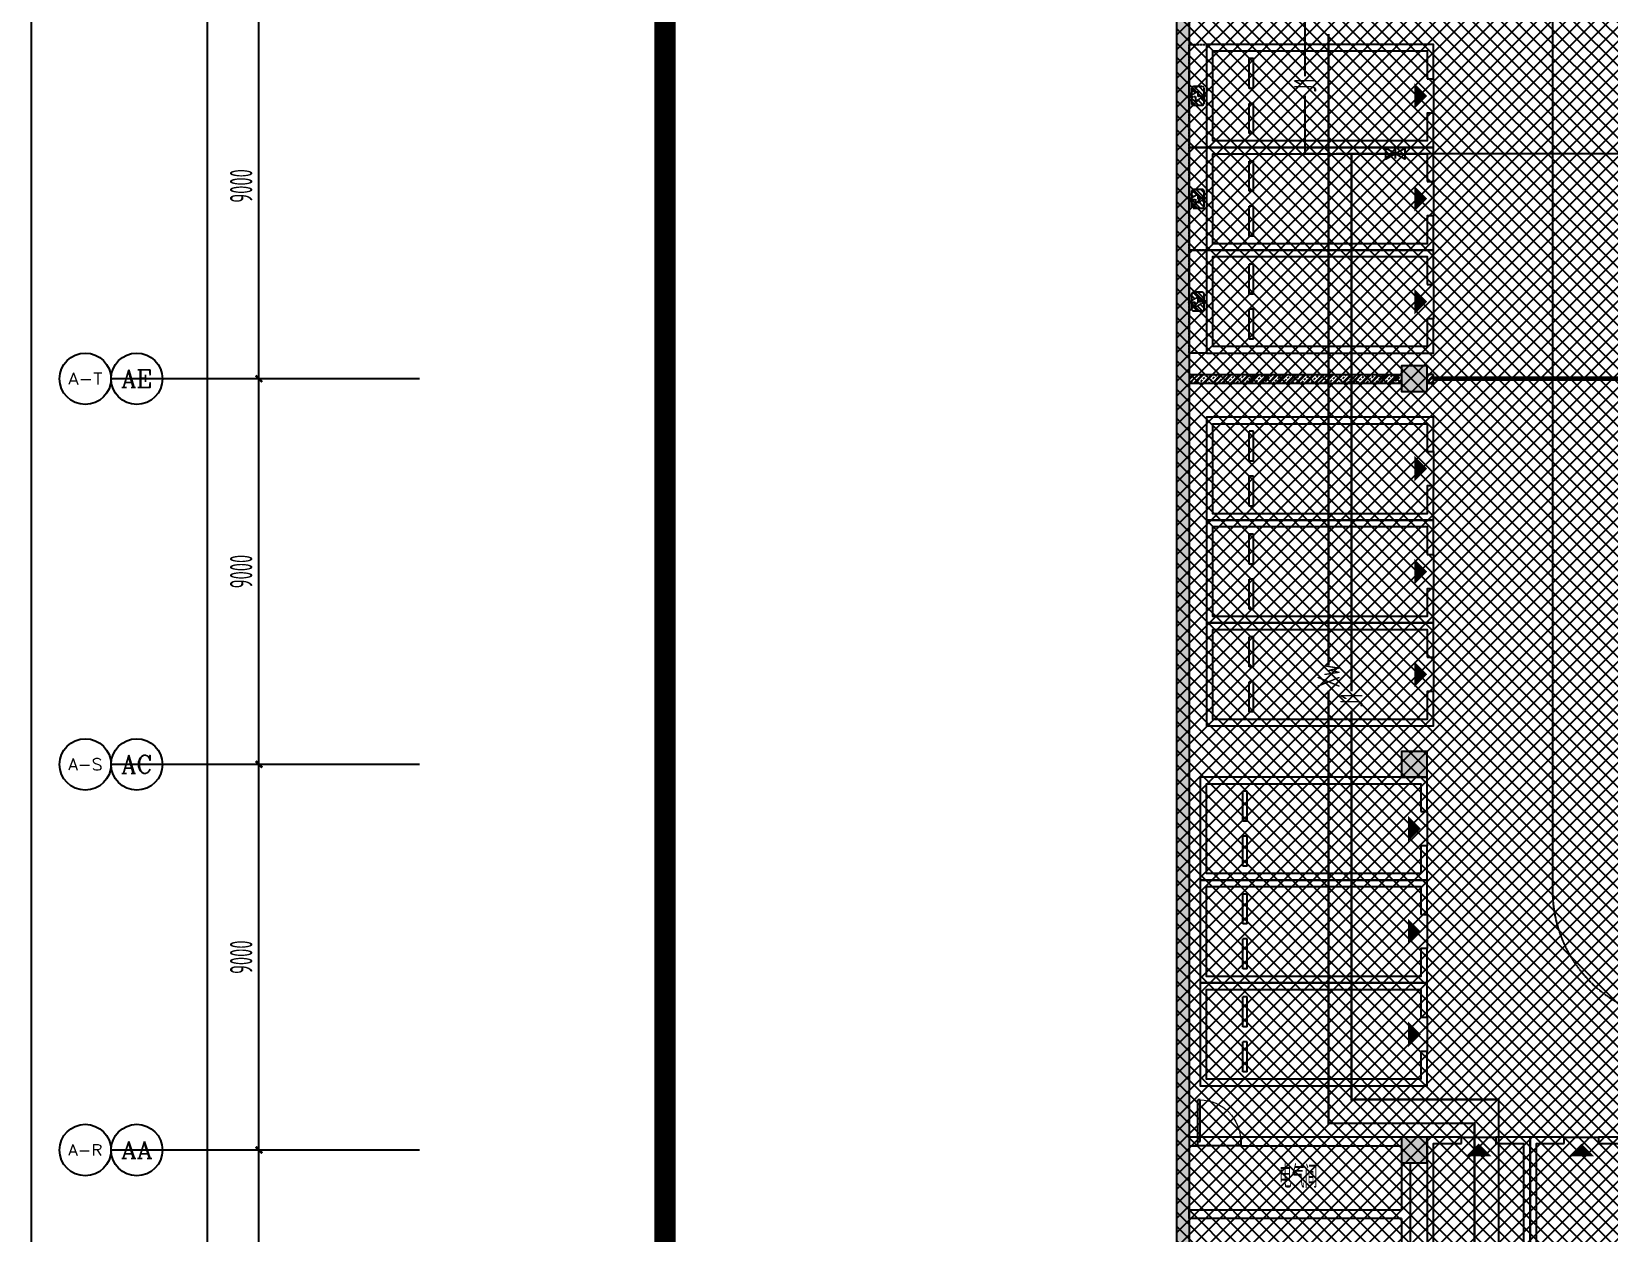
# Model space of a CAD drawing. Extents: x -2120532 to 1934524, y -1331911 to 424203.
# Drawn here: x -122172 to -85379, y -240185 to -212157 of the extents above; entities that cross this region are included whole.
import ezdxf
from ezdxf.enums import TextEntityAlignment as Align

# ---------------------------------------------------------------- set-up
doc = ezdxf.new("R2010")
doc.units = 0
doc.header["$LTSCALE"] = 10
for name, pattern in [('__DASH', [0.35, 0.25, -0.1]), ('ACAD_ISO05W100', [34, 24, -3, 0.5, -3, 0.5, -3]), ('DASH', [0.35, 0.25, -0.1])]:
    doc.linetypes.add(name, pattern=pattern)
for name, color, linetype in [('00-停车位', 67, 'Continuous'), ('A-COLUMN', 8, 'Continuous'), ('A-PUB_HATCH', 8, 'Continuous'), ('A-PUB_TITLE', 4, 'Continuous'), ('A-REDLINE', 1, 'ACAD_ISO05W100'), ('A-ROOM_NAME', 23, 'Continuous'), ('A-WALL', 2, 'Continuous'), ('AXIS', 3, 'Continuous'), ('AXIS_TEXT', 7, 'Continuous'), ('car', 252, 'Continuous'), ('DOOR_FIRE', 8, 'Continuous'), ('PUB_HATCH', 8, 'Continuous'), ('W-PIPE-消防中', 1, 'Continuous'), ('W-PIPE-给水', 3, 'Continuous'), ('W-TEXT_消防', 7, 'Continuous'), ('W-TEXT_给水', 7, 'Continuous'), ('W-VALVE_给水', 7, 'Continuous'), ('WINDOW', 8, 'Continuous'), ('画水辅助', 6, 'Continuous'), ('车行线', 4, 'Continuous')]:
    doc.layers.add(name, color=color, linetype=linetype)
doc.styles.add('8B2_02', font='tssdeng.shx', dxfattribs={"width": 0.6, "bigfont": 'TSSDCHN.shx'})
doc.styles.add('_TCH_AXIS', font='COMPLEX', dxfattribs={"bigfont": 'GBCBIG'})
doc.styles.add('COMPLEX', font='COMPLEX.shx', dxfattribs={"width": 0.65})
doc.styles.add('STANDARD_T3', font='TSSDENG.shx', dxfattribs={"width": 0.56, "bigfont": 'TSSDCHN.shx'})
doc.dimstyles.new('_TCH_ARCH&&150', dxfattribs={"dimtxt": 525, "dimasz": 150, "dimexe": 375, "dimexo": 450, "dimgap": 150, "dimtad": 1, "dimdec": 0, "dimzin": 0, "dimdsep": 46, "dimtxsty": 'STANDARD_T3', "dimblk": 'ARCHTICK', "dimcen": 0.09, "dimclrt": 7, "dimazin": 2, "dimtfac": 1, "dimtdec": 0, "dimtix": 1, "dimtmove": 2, "dimatfit": 3, "dimfxl": 0, "dimtolj": 1, "dimtzin": 0, "dimarcsym": 0})
pattern_1 = [(45, (27.5, 1e-10), (-108.18734, 108.18734), []), (45, (55.78, 1e-10), (-108.18734, 108.18734), []), (45, (149.83, 1e-10), (-108.18734, 108.18734), [52.5, -30])]

# ---------------------------------------------------------------- blocks, each defined once
blk = doc.blocks.new('车位2400x5300')
at = {"layer": '00-停车位', "color": 251}
for p, q in [((-875, -1000), (-175, -1000)), ((-875, -1100), (-875, -1000)), ((-875, -1100), (-175, -1100)), ((-175, -1100), (-175, -1000)), ((175, -1000), (875, -1000)), ((175, -1100), (175, -1000)), ((175, -1100), (875, -1100)), ((875, -1100), (875, -1000)), ((400, -5300), (-400, -5300))]:
    blk.add_line(p, q, dxfattribs=at)
blk.add_lwpolyline([(400, -5150), (400, -5300), (1200, -5300), (1200, 0), (-1200, 0), (-1200, -5300), (-400, -5300), (-400, -5150), (-1050, -5150), (-1050, -150), (1050, -150), (1050, -5150), (400, -5150)], dxfattribs=at)
blk.add_lwpolyline([(0, -5150, 0, 600, 0), (0, -4850, 600, 600, 0)], format="xyseb", dxfattribs=at)
blk = doc.blocks.new('A$C2EF10B80')
at = {"layer": 'A-PUB_HATCH'}
h = blk.add_hatch(dxfattribs=at)
h.set_pattern_fill('ANSI31', color=256, scale=50, angle=-16.4434)
h.set_pattern_definition([(45, (6188.46, 7099.97), (-56.1266, 56.1266), [])])
h.paths.add_polyline_path([(-983, -100, 0.414214), (-1033, -50), (-1184, -50), (-1091, -207), (-1210, -207), (-1204, -250), (-983, -250)])
h.paths.add_polyline_path([(-983, -250), (-1204, -250), (-1190, -350), (-1033, -350, 0.414213), (-983, -300)])
h.paths.add_polyline_path([(-1262, -250), (-1417, -250), (-1417, -300, 0.414215), (-1367, -350), (-1207, -350)])
h.paths.add_polyline_path([(-1221, -50), (-1367, -50, 0.414214), (-1417, -100), (-1417, -250), (-1262, -250), (-1320, -146), (-1212, -146)])
at = {"layer": 'car', "linetype": 'DASH', "ltscale": 0.5}
blk.add_line((-1367, -350), (-1033, -350), dxfattribs=at)
at = {"layer": 'car', "linetype": 'DASH'}
blk.add_lwpolyline([(-2400, 0), (0, 0), (0, -400), (-2400, -400)], close=True, dxfattribs=at)
at = {"layer": 'car', "linetype": 'DASH', "ltscale": 0.5}
blk.add_lwpolyline([(-1320, -146), (-1185, -390), (-1210, -207), (-1091, -207), (-1227, 23), (-1212, -146)], close=True, dxfattribs=at)
for points in [[(-1367, -50, 0.414214), (-1417, -100), (-1417, -300)], [(-1033, -350, 0.414214), (-983, -300), (-983, -100, 0.414214), (-1033, -50), (-1367, -50)]]:
    blk.add_lwpolyline(points, format="xyb", dxfattribs=at)
at = {"layer": 'car', "linetype": 'DASH'}
blk.add_arc((-1367, -300), 50, 180, 270, dxfattribs=at)
blk = doc.blocks.new('A$C77CA03F4')
at = {"rotation": 16.44344089606073}
for p in [(6792, 2422), (4490, 1742), (2189, 1063)]:
    blk.add_blockref('A$C2EF10B80', p, dxfattribs=at)
blk = doc.blocks.new('_ArchTick')
at = {"color": 0, "linetype": 'ByBlock', "const_width": 0.4}
blk.add_lwpolyline([(-0.5, -0.5), (0.5, 0.5)], dxfattribs=at)
blk = doc.blocks.new('*D221')
at = {"layer": 'AXIS', "color": 0, "lineweight": -2, "transparency": 16777216}
for p, q in [((-113567, -238260), (-117242, -238260)), ((-116867, -247260), (-116867, -238260)), ((-113567, -247260), (-117242, -247260))]:
    blk.add_line(p, q, dxfattribs=at)
at = {"layer": 'Defpoints', "color": 0, "transparency": 16777216}
for p in [(-116867, -238260), (-113117, -238260), (-113117, -247260)]:
    blk.add_point(p, dxfattribs=at)
at = {"layer": 'AXIS', "color": 0, "lineweight": -2, "transparency": 16777216, "xscale": 150, "yscale": 150, "zscale": 150}
for p, rotation in [((-116867, -238260), 90), ((-116867, -247260), 270)]:
    blk.add_blockref('_ArchTick', p, dxfattribs=dict(at, rotation=rotation))
at = {"layer": 'AXIS', "color": 7, "transparency": 16777216, "insert": (-117280, -242760), "char_height": 525, "attachment_point": 5, "rotation": 90, "style": 'STANDARD_T3'}
blk.add_mtext('\\A1;9000', dxfattribs=at)
blk = doc.blocks.new('*D222')
at = {"layer": 'AXIS', "color": 0, "lineweight": -2, "transparency": 16777216}
for p, q in [((-113567, -229260), (-117242, -229260)), ((-116867, -238260), (-116867, -229260)), ((-113567, -238260), (-117242, -238260))]:
    blk.add_line(p, q, dxfattribs=at)
at = {"layer": 'Defpoints', "color": 0, "transparency": 16777216}
for p in [(-116867, -229260), (-113117, -229260), (-113117, -238260)]:
    blk.add_point(p, dxfattribs=at)
at = {"layer": 'AXIS', "color": 0, "lineweight": -2, "transparency": 16777216, "xscale": 150, "yscale": 150, "zscale": 150}
for p, rotation in [((-116867, -229260), 90), ((-116867, -238260), 270)]:
    blk.add_blockref('_ArchTick', p, dxfattribs=dict(at, rotation=rotation))
at = {"layer": 'AXIS', "color": 7, "transparency": 16777216, "insert": (-117280, -233760), "char_height": 525, "attachment_point": 5, "rotation": 90, "style": 'STANDARD_T3'}
blk.add_mtext('\\A1;9000', dxfattribs=at)
blk = doc.blocks.new('*D223')
at = {"layer": 'AXIS', "color": 0, "lineweight": -2, "transparency": 16777216}
for p, q in [((-113567, -220260), (-117242, -220260)), ((-116867, -229260), (-116867, -220260)), ((-113567, -229260), (-117242, -229260))]:
    blk.add_line(p, q, dxfattribs=at)
at = {"layer": 'Defpoints', "color": 0, "transparency": 16777216}
for p in [(-116867, -220260), (-113117, -220260), (-113117, -229260)]:
    blk.add_point(p, dxfattribs=at)
at = {"layer": 'AXIS', "color": 0, "lineweight": -2, "transparency": 16777216, "xscale": 150, "yscale": 150, "zscale": 150}
for p, rotation in [((-116867, -220260), 90), ((-116867, -229260), 270)]:
    blk.add_blockref('_ArchTick', p, dxfattribs=dict(at, rotation=rotation))
at = {"layer": 'AXIS', "color": 7, "transparency": 16777216, "insert": (-117280, -224760), "char_height": 525, "attachment_point": 5, "rotation": 90, "style": 'STANDARD_T3'}
blk.add_mtext('\\A1;9000', dxfattribs=at)
blk = doc.blocks.new('*D224')
at = {"layer": 'AXIS', "color": 0, "lineweight": -2, "transparency": 16777216}
for p, q in [((-113567, -211260), (-117242, -211260)), ((-116867, -220260), (-116867, -211260)), ((-113567, -220260), (-117242, -220260))]:
    blk.add_line(p, q, dxfattribs=at)
at = {"layer": 'Defpoints', "color": 0, "transparency": 16777216}
for p in [(-116867, -211260), (-113117, -211260), (-113117, -220260)]:
    blk.add_point(p, dxfattribs=at)
at = {"layer": 'AXIS', "color": 0, "lineweight": -2, "transparency": 16777216, "xscale": 150, "yscale": 150, "zscale": 150}
for p, rotation in [((-116867, -211260), 90), ((-116867, -220260), 270)]:
    blk.add_blockref('_ArchTick', p, dxfattribs=dict(at, rotation=rotation))
at = {"layer": 'AXIS', "color": 7, "transparency": 16777216, "insert": (-117280, -215760), "char_height": 525, "attachment_point": 5, "rotation": 90, "style": 'STANDARD_T3'}
blk.add_mtext('\\A1;9000', dxfattribs=at)
blk = doc.blocks.new('*D230')
at = {"layer": 'AXIS', "color": 0, "lineweight": -2, "transparency": 16777216}
for p, q in [((-113567, -167810), (-118442, -167810)), ((-118067, -376260), (-118067, -167810)), ((-113567, -376260), (-118442, -376260))]:
    blk.add_line(p, q, dxfattribs=at)
at = {"layer": 'Defpoints', "color": 0, "transparency": 16777216}
for p in [(-118067, -167810), (-113117, -167810), (-113117, -376260)]:
    blk.add_point(p, dxfattribs=at)
at = {"layer": 'AXIS', "color": 0, "lineweight": -2, "transparency": 16777216, "xscale": 150, "yscale": 150, "zscale": 150}
for p, rotation in [((-118067, -167810), 90), ((-118067, -376260), 270)]:
    blk.add_blockref('_ArchTick', p, dxfattribs=dict(at, rotation=rotation))
at = {"layer": 'AXIS', "color": 7, "transparency": 16777216, "insert": (-118480, -272035), "char_height": 525, "attachment_point": 5, "rotation": 90, "style": 'STANDARD_T3'}
blk.add_mtext('\\A1;208450', dxfattribs=at)
blk = doc.blocks.new('_FZH')
blk.add_lwpolyline([(-0.5, -0.5), (0.5, -0.5), (0.5, 0.5), (-0.5, 0.5)], close=True)
at = {"layer": 'PUB_HATCH'}
blk.add_solid([(-0.5, -0.5), (0.5, -0.5), (-0.5, 0.5), (0.5, 0.5)], dxfattribs=at)
blk = doc.blocks.new('$DorLib2D$00000213')
at = {"color": 0, "linetype": 'DASH', "const_width": 0.02}
blk.add_lwpolyline([(0.5, 0), (-0.5, 0)], dxfattribs=at)
blk = doc.blocks.new('$DorLib2D$00000001')
for p, q in [((0.45, 0.975), (0.5, 0.975)), ((0.45, 0), (0.45, 0.975)), ((0.5, 0), (0.5, 0.975)), ((0.5, 0), (0.45, 0))]:
    blk.add_line(p, q)
at = {"lineweight": 13}
blk.add_arc((0.475, 0), 0.975, 91.4693, 180, dxfattribs=at)
blk = doc.blocks.new('_AXISO')
blk.add_circle((0, 0), 0.5)
at = {"layer": 'AXIS_TEXT', "style": 'COMPLEX', "width": 1.041667}
blk.add_attdef('A', text='', height=0.56, dxfattribs=at).set_placement((-0.25, -0.28), (0.25, -0.28), align=Align.FIT)
blk = doc.blocks.new('$VALVE$00000296')
for points in [[(-125, 72), (-125, -72), (125, 72), (125, -72), (-125, 72)], [(0, 60), (0, -64)]]:
    blk.add_lwpolyline(points)
for p in [(-125, 0), (125, 0)]:
    blk.add_point(p)
blk = doc.blocks.new('A$C1C3C0163')
h = blk.add_hatch()
h.set_pattern_fill('ANSI37', color=8, scale=150)
h.set_pattern_definition([(45, (-601697.23, -233886.27), (-168.3798, 168.3798), []), (135, (-601697.23, -233886.27), (-168.3798, -168.3798), [])])
h.paths.add_polyline_path([(-80300, 5300), (-80300, -9000), (-62000, -9000), (-62000, -64625), (-76750, -64625), (-76750, -62675), (-73875, -62675), (-73775, -57275), (-100380, -57275), (-100572, -124002), (-71150, -123999), (-71150, -126437), (-63509, -133383), (-65550, -135650), (-61611, -139196), (-83885, -163934), (-83885, -174096), (-119589, -213750), (-196450, -213750), (-196450, -207800), (-209700, -193450), (-209700, -169150), (-201700, -169149), (-201700, 5300), (-192675, 5300)])

msp = doc.modelspace()

# ---------------------------------------------------------------- hatches: boundary and pattern name
at = {"layer": 'PUB_HATCH'}
for points in [[(-95158.6, -162810.4), (-95458.6, -162510.4), (-95458.6, -220260.4), (-95158.6, -220260.4)], [(-95158.6, -220260.4), (-95458.6, -220260.4), (-95458.6, -287560.4), (-95158.6, -287560.4)]]:
    msp.add_hatch(color=8, dxfattribs=at).paths.add_polyline_path(points)
h = msp.add_hatch(dxfattribs=at)
h.set_pattern_fill('耐火砖', color=8, scale=50, style=0)
h.set_pattern_definition(pattern_1)
h.paths.add_polyline_path([(-90208.6, -220360.4), (-90208.6, -220160.4), (-95158.6, -220160.4), (-95158.6, -220360.4)])
h = msp.add_hatch(dxfattribs=at)
h.set_pattern_fill('耐火砖', color=8, scale=50, style=0)
h.set_pattern_definition(pattern_1)
h.paths.add_polyline_path([(-89608.6, -220160.4), (-89608.6, -220360.4), (-89458.6, -220360.4), (-89458.6, -220160.4)])
at = {"layer": 'W-PIPE-消防中'}
for points in [[(-91908.6, -237637.2), (-91934.9, -237637.2), (-91934.9, -237663.5)], [(-91908.6, -237637.2), (-91908.6, -237663.5), (-91934.9, -237663.5)], [(-88503.1, -237637.2), (-88503.1, -237611), (-88476.9, -237611)], [(-88503.1, -237637.2), (-88476.9, -237637.2), (-88476.9, -237611)]]:
    msp.add_hatch(color=5, dxfattribs=at).paths.add_polyline_path(points)
at = {"layer": 'W-PIPE-给水'}
for points in [[(-92458.4, -215006.6), (-92458.4, -215032.9), (-92484.6, -215032.9)], [(-92458.4, -215006.6), (-92484.6, -215006.6), (-92484.6, -215032.9)], [(-91376.2, -237082.2), (-91402.4, -237082.2), (-91402.4, -237108.5)], [(-91376.2, -237082.2), (-91376.2, -237108.5), (-91402.4, -237108.5)], [(-87940.3, -237082.2), (-87940.3, -237056), (-87914, -237056)], [(-87940.3, -237082.2), (-87914, -237082.2), (-87914, -237056)]]:
    msp.add_hatch(color=256, dxfattribs=at).paths.add_polyline_path(points)

# ---------------------------------------------------------------- linework, layer by layer
at = {"layer": 'A-PUB_TITLE'}
msp.add_lwpolyline([(174828.1, -61755.5), (174828.1, -481755.5), (-122171.9, -481755.5), (-122171.9, -61755.5)], close=True, dxfattribs=at)
at = {"layer": 'A-REDLINE', "color": 8, "const_width": 500, "flags": 128}
msp.add_lwpolyline([(-107392.3, -142842.2), (-93296.7, -144216.6), (-79168.4, -145199), (-65018.3, -145788.8), (-50857.3, -145985.4), (24722.1, -145985.4), (100301.4, -145985.4), (107771.4, -146171.5), (115222.9, -146729.4), (122637.3, -147657.7), (129996.3, -148954), (137281.7, -150615.3), (144475.2, -152637.3), (151559.1, -155015), (158515.9, -157742.6), (165328.1, -160813.2), (171979, -164219.2), (178452, -167952.3), (184731.1, -172003), (113147, -250657.3), (41562.9, -329311.5), (-30021.2, -407965.7), (-107392.3, -385638.9), (-107392.3, -264240.5)], close=True, dxfattribs=at)
at = {"layer": 'A-WALL', "color": 8}
for p, q in [((-95458.6, -162510.4), (-95458.6, -220260.4)), ((-95158.6, -162810.4), (-95158.6, -220260.4)), ((-95458.6, -220260.4), (-95458.6, -287560.4)), ((-95158.6, -220160.4), (-90208.6, -220160.4)), ((-95158.6, -220260.4), (-95158.6, -287560.4)), ((-95158.6, -220360.4), (-90208.6, -220360.4)), ((-89458.6, -220160.4), (-89608.6, -220160.4)), ((-89608.6, -220360.4), (-89458.6, -220360.4)), ((-89458.6, -220360.4), (-89458.6, -220160.4)), ((-94958.6, -237960.4), (-95158.6, -237960.4)), ((-95158.6, -237960.4), (-95158.6, -238160.4)), ((-94958.6, -238160.4), (-94958.6, -237960.4)), ((-90208.6, -237960.4), (-93958.6, -237960.4)), ((-93958.6, -237960.4), (-93958.6, -238160.4)), ((-95158.6, -238160.4), (-94958.6, -238160.4)), ((-93958.6, -238160.4), (-90208.6, -238160.4)), ((-90208.6, -238560.4), (-90208.6, -239660.4)), ((-90008.6, -238560.4), (-90008.6, -239760.4)), ((-90208.6, -239660.4), (-95158.6, -239660.4)), ((-95158.6, -239860.4), (-95158.6, -239660.4)), ((-90208.6, -239860.4), (-95158.6, -239860.4)), ((-90208.6, -239860.4), (-90208.6, -243560.4)), ((-90008.6, -239760.4), (-90008.6, -243360.4))]:
    msp.add_line(p, q, dxfattribs=at)
at = {"layer": 'AXIS', "color": 8}
for p, q in [((-113117.3, -220260.4), (-120317.3, -220260.4)), ((-113117.3, -220260.4), (-119117.3, -220260.4)), ((-113117.3, -229260.4), (-120317.3, -229260.4)), ((-113117.3, -229260.4), (-119117.3, -229260.4)), ((-113117.3, -238260.4), (-120317.3, -238260.4)), ((-113117.3, -238260.4), (-119117.3, -238260.4))]:
    msp.add_line(p, q, dxfattribs=at)
at = {"layer": 'W-PIPE-消防中', "color": 5, "ltscale": 1.5, "const_width": 52.5}
for points in [[(-91908.6, -212218.4), (-91908.6, -226957.1)], [(-91908.6, -227543.2), (-91908.6, -237637.2)], [(-91908.6, -237637.2), (-88503.1, -237637.2)], [(-88503.1, -237637.2), (-88503.1, -247922)]]:
    msp.add_lwpolyline(points, dxfattribs=at)
at = {"layer": 'W-PIPE-给水', "ltscale": 1.5, "const_width": 52.5}
for points in [[(-92458.4, -201747.4), (-92458.4, -213203.3)], [(-92458.4, -213656.2), (-92458.4, -215006.6)], [(-92458.4, -215006.6), (-92084.9, -215006.6)], [(-91732.4, -215006.6), (-91376.2, -215006.6)], [(-91376.2, -215006.6), (-91376.2, -227553.1)], [(-91376.2, -215006.6), (-90580.8, -215006.6)], [(-90130.8, -215006.6), (-75555.8, -215006.6)], [(-91376.2, -228005.9), (-91376.2, -237082.2)], [(-87940.3, -237082.2), (-91376.2, -237082.2)], [(-87940.3, -242700.7), (-87940.3, -237082.2)]]:
    msp.add_lwpolyline(points, dxfattribs=at)
at = {"layer": 'WINDOW', "color": 8}
for p, q in [((-93958.6, -237960.4), (-94958.6, -237960.4)), ((-93958.6, -238160.4), (-94958.6, -238160.4))]:
    msp.add_line(p, q, dxfattribs=at)
at = {"layer": '车行线', "color": 8, "linetype": '__DASH', "ltscale": 1.5}
msp.add_lwpolyline([(81616.4, -174472.9), (81616.4, -219310.4, 0.4142136), (84616.4, -222310.4), (96166.4, -222310.4, 0.4142136), (99166.4, -219310.4), (99166.4, -174472.9, 0.4142136), (96166.4, -171472.9), (-83683.6, -171472.9, 0.4142136), (-86683.6, -174472.9), (-86683.6, -232210.4, 0.4142136), (-83683.6, -235210.4), (-73483.6, -235210.4)], format="xyb", dxfattribs=at)

# ---------------------------------------------------------------- block references
at = {"color": 8, "rotation": 73.55655642770577}
msp.add_blockref('A$C77CA03F4', (-94758.6, -219660.4), dxfattribs=at)
at = {"layer": '00-停车位', "color": 8}
for p, rotation in [((-94758.6, -213660.4), 89.99999999229208), ((-94758.6, -216060.4), 89.99999999229208), ((-94758.6, -218460.4), 89.99999999229208), ((-94758.6, -222360.4), 89.99999999229208), ((-94758.6, -224760.4), 89.99999999229208), ((-94758.6, -227160.4), 89.99999999229208), ((-94908.6, -230760.4), 89.99999999229208), ((-94908.6, -233160.4), 89.99999999229208), ((-94908.6, -235560.4), 89.99999999229208), ((-88408.6, -243260.4), 180), ((-86008.6, -243260.4), 180)]:
    msp.add_blockref('车位2400x5300', p, dxfattribs=dict(at, rotation=rotation))
at = {"layer": 'A-COLUMN', "color": 8, "xscale": 600, "yscale": 600, "zscale": 600, "rotation": 90}
for p in [(-89908.6, -220260.4), (-89908.6, -229260.4), (-89908.6, -238260.4)]:
    msp.add_blockref('_FZH', p, dxfattribs=at)
at = {"layer": 'AXIS', "color": 8}
ref = msp.add_blockref('_AXISO', (-120917.3, -220260.4), dxfattribs=dict(at, xscale=1200, yscale=1200, zscale=1200))
ref.add_attrib('A', 'A-T', dxfattribs={"layer": 'AXIS_TEXT', "height": 269.48, "style": '_TCH_AXIS'}).set_placement((-121315.1, -220395.1), (-120519.5, -220395.1), align=Align.FIT)
ref = msp.add_blockref('_AXISO', (-119717.3, -220260.4), dxfattribs=dict(at, xscale=1200, yscale=1200, zscale=1200))
ref.add_attrib('A', 'AE', dxfattribs={"layer": 'AXIS_TEXT', "height": 414.63, "style": '_TCH_AXIS'}).set_placement((-120082.6, -220467.7), (-119352, -220467.7), align=Align.FIT)
ref = msp.add_blockref('_AXISO', (-120917.3, -229260.4), dxfattribs=dict(at, xscale=1200, yscale=1200, zscale=1200))
ref.add_attrib('A', 'A-S', dxfattribs={"layer": 'AXIS_TEXT', "height": 273.43, "style": '_TCH_AXIS'}).set_placement((-121314.4, -229397.1), (-120520.2, -229397.1), align=Align.FIT)
ref = msp.add_blockref('_AXISO', (-119717.3, -229260.4), dxfattribs=dict(at, xscale=1200, yscale=1200, zscale=1200))
ref.add_attrib('A', 'AC', dxfattribs={"layer": 'AXIS_TEXT', "height": 423.25, "style": '_TCH_AXIS'}).set_placement((-120080.1, -229472), (-119354.5, -229472), align=Align.FIT)
ref = msp.add_blockref('_AXISO', (-120917.3, -238260.4), dxfattribs=dict(at, xscale=1200, yscale=1200, zscale=1200))
ref.add_attrib('A', 'A-R', dxfattribs={"layer": 'AXIS_TEXT', "height": 258.24, "style": '_TCH_AXIS'}).set_placement((-121317, -238389.5), (-120517.6, -238389.5), align=Align.FIT)
ref = msp.add_blockref('_AXISO', (-119717.3, -238260.4), dxfattribs=dict(at, xscale=1200, yscale=1200, zscale=1200))
ref.add_attrib('A', 'AA', dxfattribs={"layer": 'AXIS_TEXT', "height": 398.24, "style": '_TCH_AXIS'}).set_placement((-120087.1, -238459.5), (-119347.5, -238459.5), align=Align.FIT)
at = {"layer": 'DOOR_FIRE', "color": 8, "xscale": -5500, "yscale": -5500, "zscale": 200}
msp.add_blockref('$DorLib2D$00000213', (-86708.6, -220260.4), dxfattribs=at)
at = {"layer": 'W-VALVE_给水', "xscale": 1.8, "yscale": 1.8, "zscale": 1.8}
msp.add_blockref('$VALVE$00000296', (-90355.8, -215006.6), dxfattribs=at)
at = {"layer": 'WINDOW', "color": 8, "xscale": 1000, "yscale": -1000, "zscale": 1000, "rotation": 180}
msp.add_blockref('$DorLib2D$00000001', (-94458.6, -238060.4), dxfattribs=at)
at = {"layer": '画水辅助'}
msp.add_blockref('A$C1C3C0163', (106241.4, -167810.4), dxfattribs=at)

# ---------------------------------------------------------------- texts
at = {"layer": 'A-ROOM_NAME', "color": 8, "style": '8B2_02', "width": 0.6}
msp.add_text('电气间', height=525, dxfattribs=at).set_placement((-93066.2, -239146.1))
at = {"layer": 'W-TEXT_消防', "style": '8B2_02', "width": 0.6}
msp.add_text('Xw', height=525, rotation=90, dxfattribs=at).set_placement((-91646.1, -227468.2))
at = {"layer": 'W-TEXT_给水', "style": '8B2_02', "width": 0.6}
for p in [(-92195.9, -213581.2), (-91113.7, -227930.9)]:
    msp.add_text('J1', height=525, rotation=90, dxfattribs=at).set_placement(p)

# ---------------------------------------------------------------- dimensions: what is measured, and where the dimension line sits
at = {"layer": 'AXIS', "color": 8}
for p1, p2, distance, picture, middle in [((-113117.3, -376260.4), (-113117.3, -167810.4), 4950, '*D230', (-118479.8, -272035.4)), ((-113117.3, -220260.4), (-113117.3, -211260.4), 3750, '*D224', (-117279.8, -215760.4)), ((-113117.3, -229260.4), (-113117.3, -220260.4), 3750, '*D223', (-117279.8, -224760.4)), ((-113117.3, -238260.4), (-113117.3, -229260.4), 3750, '*D222', (-117279.8, -233760.4)), ((-113117.3, -247260.4), (-113117.3, -238260.4), 3750, '*D221', (-117279.8, -242760.4))]:
    dim = msp.add_aligned_dim(p1=p1, p2=p2, distance=distance, dimstyle='_TCH_ARCH&&150', dxfattribs=at)
    dim.commit()
    dim.dimension.update_dxf_attribs({"geometry": picture, "text_midpoint": middle})

doc.saveas('drawing.dxf')
